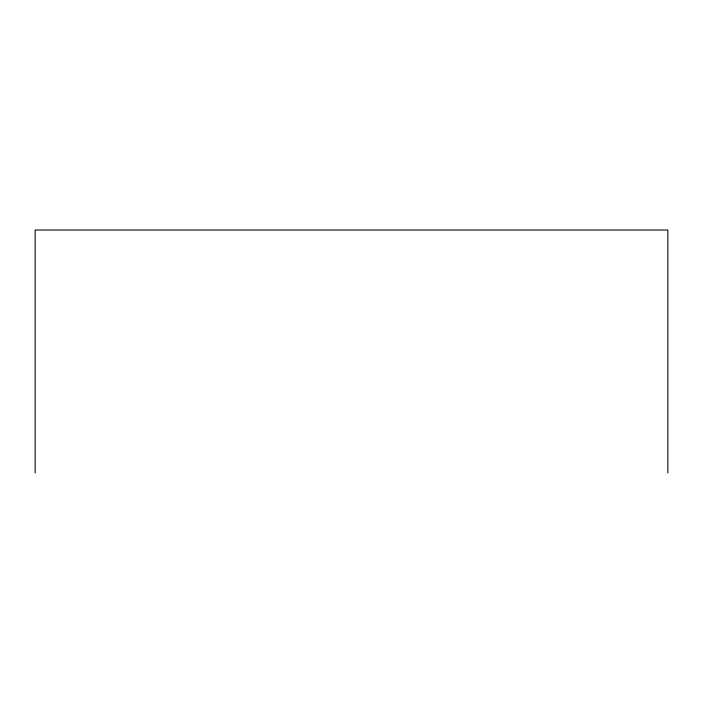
<?xml version="1.0" encoding="UTF-8"?>
<svg xmlns="http://www.w3.org/2000/svg" width="703" height="703" viewBox="0 0 703 703"><rect width="100%" height="100%" fill="white"/><g stroke="black" fill="none" stroke-linecap="round" stroke-linejoin="round"><path stroke-width="1.05" d="M667.85 472.978L667.85 230.022L35.15 230.022L35.15 472.978"/></g></svg>
